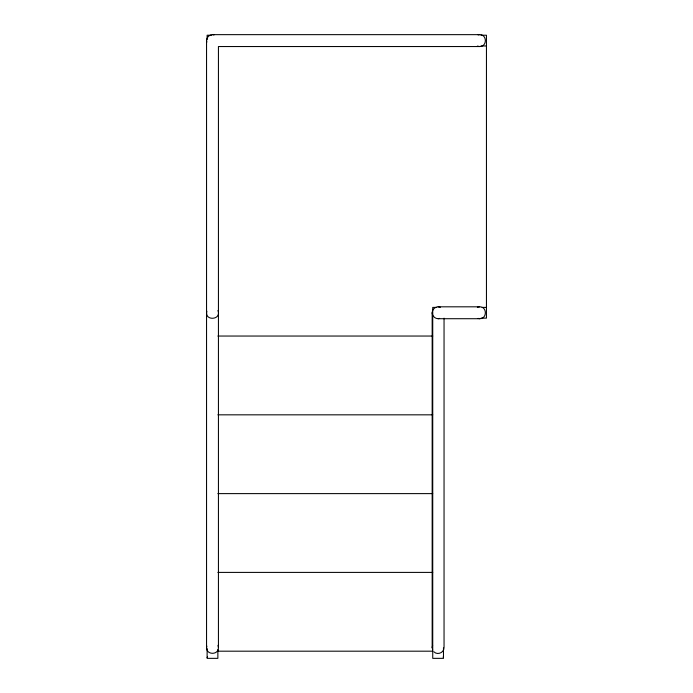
<?xml version="1.0" encoding="UTF-8"?>
<svg xmlns="http://www.w3.org/2000/svg" width="693" height="693" viewBox="0 0 693 693"><rect width="100%" height="100%" fill="white"/><g stroke="black" fill="none" stroke-linecap="round" stroke-linejoin="round"><path stroke-width="1.04" d="M206.549 40.592C206.609 37.405 209.303 34.711 212.491 34.65L479.651 34.65C487.248 34.459 487.248 46.726 479.651 46.544L218.434 46.544L218.434 647.609C218.624 655.206 206.358 655.206 206.549 647.609L206.549 40.592L206.852 42.108M206.852 311.252C204.158 321.249 221.803 320.183 217.983 310.49M206.549 647.609L206.852 646.093M432.163 312.768C432.224 309.572 434.918 306.886 438.106 306.817L479.651 306.817C487.248 306.635 487.248 318.901 479.651 318.711L438.106 318.711C434.918 318.65 432.224 315.956 432.163 312.768L432.163 647.609L432.614 649.878M432.163 647.609L432.614 645.33M207.12 657.631L207.476 656.981M478.135 34.953L479.651 34.65M477.373 307.276L479.651 306.817M438.106 318.711L439.622 318.408M211.417 35.222L207.12 35.222L207.12 39.553M481.063 35.222L486.451 35.222L486.451 318.139L481.081 318.139M481.063 45.963L486.451 45.963M436.313 307.397L432.735 307.397L432.735 658.35L443.477 658.35L443.477 647.912M482.155 307.397L486.451 307.397M217.862 336.044L432.735 336.044M217.862 414.83L432.735 414.83M217.862 493.615L432.735 493.615M217.862 572.401L432.735 572.401M217.862 651.186L432.735 651.186M477.373 46.084L479.651 46.544M212.491 34.65L214.007 34.953M438.106 306.817L440.384 307.276M478.135 318.408L479.651 318.711M433.905 651.81C437.413 655.465 444.152 652.676 444.048 647.609L444.048 318.174M443.122 656.981L443.477 657.631M217.983 645.33L218.434 647.609M217.862 649.696L217.862 658.35L207.12 658.35L207.12 648.613"/></g></svg>
